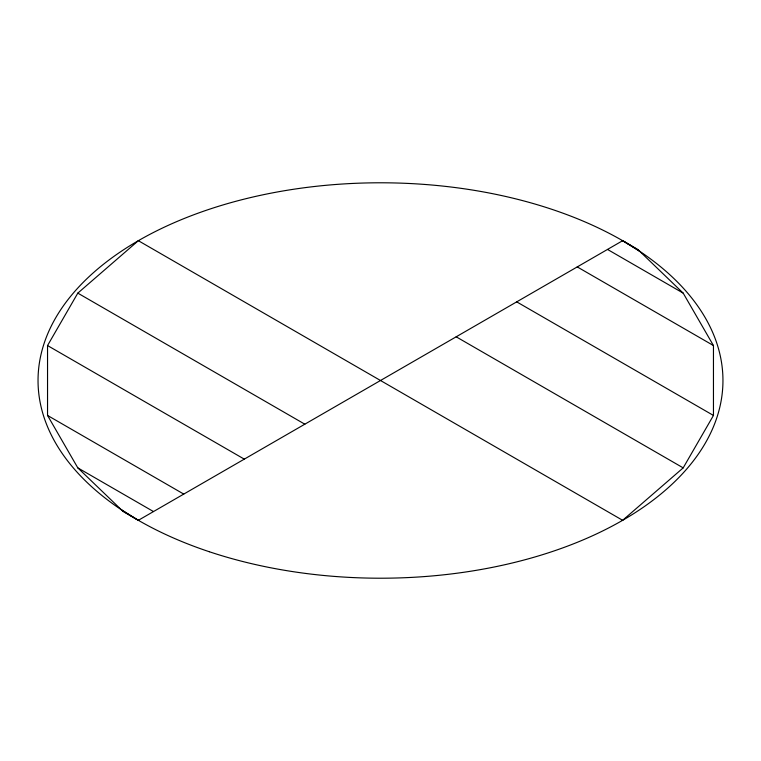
<?xml version="1.0" encoding="UTF-8"?>
<svg xmlns="http://www.w3.org/2000/svg" width="761" height="761" viewBox="0 0 761 761"><rect width="100%" height="100%" fill="white"/><g stroke="black" fill="none" stroke-linecap="round" stroke-linejoin="round"><path stroke-width="1.14" d="M47.543 345.551L77.812 293.128L138.35 240.695L622.65 520.305L683.188 467.872L713.457 415.449L713.457 345.551L683.188 293.128L637.785 249.437L622.65 240.695L138.35 520.305L123.215 511.563L77.812 467.872L47.543 415.449L47.543 345.551L244.291 459.14M607.516 249.437L683.188 293.128M577.247 266.911L713.457 345.551M516.709 301.86L713.457 415.449M456.172 336.809L683.188 467.872M77.812 293.128L304.828 424.191M47.543 415.449L183.753 494.089M77.812 467.872L153.484 511.563M622.65 240.695L639.735 251.311M121.265 509.689L138.35 520.305M209.275 551.725A342.45 197.708 0 0 0 722.95 380.5A342.45 197.708 0 0 0 209.275 209.275A342.45 197.708 0 0 0 209.275 551.725"/></g></svg>
